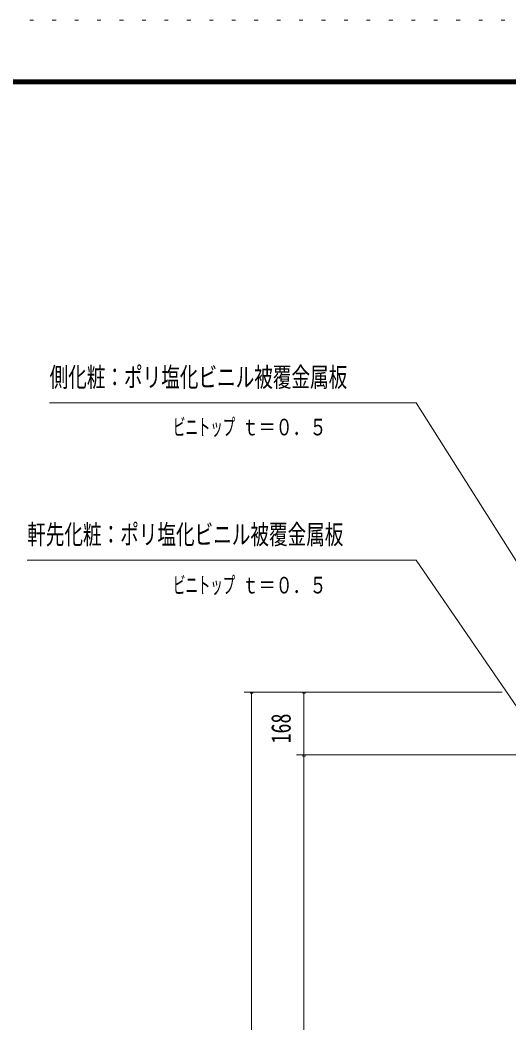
# Model space of a CAD drawing. Units: millimetres, scale not verified. Extents: x -30294 to 30299, y -14700 to 14700.
# Drawn here: x 8577 to 13152, y 5329 to 14700 of the extents above; entities that cross this region are included whole.
import ezdxf
from ezdxf.enums import TextEntityAlignment as Align

# ---------------------------------------------------------------- set-up
doc = ezdxf.new("R2010")
doc.units = ezdxf.units.MM
doc.header["$LTSCALE"] = 70
doc.linetypes.add('USER4', pattern=[3, 0.5, -2.5])
for name, color, linetype, lineweight in [('0-A_2-5DIM', 3, 'Continuous', 18), ('0-C_F-F', 5, 'Continuous', 18), ('0-D_F-E_J_ADD', 5, 'USER4', 18)]:
    doc.layers.add(name, color=color, linetype=linetype, lineweight=lineweight)
doc.styles.add('ＭＳ ゴシック', font='')
doc.styles.get('ＭＳ ゴシック').set_extended_font_data('MS Gothic')

msp = doc.modelspace()

# ---------------------------------------------------------------- linework, layer by layer
at = {"layer": '0-A_2-5DIM'}
for p, q in [((10673.73, 8420.91), (13088.7, 8420.91)), ((10757.73, 8420.91), (10729.73, 8420.91)), ((10743.74, -1330.09), (10743.74, 8420.91)), ((11247.73, 8420.91), (11219.73, 8420.91)), ((11233.73, 8420.91), (11233.73, -742.09)), ((13519.23, 7832.9), (11163.74, 7832.9)), ((11247.73, 7832.9), (11219.73, 7832.9))]:
    msp.add_line(p, q, dxfattribs=at)
for points in [[(14148.57, 8180.46), (12283.76, 11122.9), (8853.76, 11122.9)], [(8643.76, 9652.9), (12283.76, 9652.9), (13230.21, 8274.56)]]:
    msp.add_lwpolyline(points, dxfattribs=at)
for centre in [(10743.73, 8420.91), (11233.73, 8420.91), (11233.73, 7832.9)]:
    msp.add_arc(centre, 14, 180, 0, dxfattribs=at)
at = {"layer": '0-C_F-F'}
for points in [[(29598.87, -14000), (-10581.13, -14000), (-10581.13, 14140), (29598.87, 14140)], [(29595.37, -13996.5), (-10577.63, -13996.5), (-10577.63, 14136.5), (29595.37, 14136.5)], [(29591.87, -13993), (29591.87, 14133), (-10574.13, 14133), (-10574.13, -13993)], [(29588.37, -13989.5), (-10570.63, -13989.5), (-10570.63, 14129.5), (29588.37, 14129.5)], [(29584.87, -13986), (29584.87, 14126), (-10567.13, 14126), (-10567.13, -13986)], [(29581.37, -13982.5), (-10563.63, -13982.5), (-10563.63, 14122.5), (29581.37, 14122.5)], [(29577.87, -13979), (29577.87, 14119), (-10560.13, 14119), (-10560.13, -13979)], [(29574.37, -13975.5), (-10556.63, -13975.5), (-10556.63, 14115.5), (29574.37, 14115.5)], [(29570.87, -13972), (-10553.13, -13972), (-10553.13, 14112), (29570.87, 14112)], [(29567.37, -13968.5), (-10549.63, -13968.5), (-10549.63, 14108.5), (29567.37, 14108.5)], [(29563.87, -13965), (29563.87, 14105), (-10546.13, 14105), (-10546.13, -13965)]]:
    msp.add_lwpolyline(points, close=True, dxfattribs=at)
at = {"layer": '0-D_F-E_J_ADD'}
msp.add_lwpolyline([(30298.87, -14700), (-11281.13, -14700), (-11281.13, 14700), (30298.87, 14700)], close=True, dxfattribs=at)

# ---------------------------------------------------------------- texts
at = {"layer": '0-A_2-5DIM', "color": 7, "style": 'ＭＳ ゴシック'}
for s, height, width, p in [('側化粧：ポリ塩化ビニル被覆金属板', 182.3, 0.7, (8853.76, 11217.77)), ('ビニトップ ', 155, 0.55, (10008.76, 10772.9)), ('ｔ＝０．５', 155, 0.75, (10651.75, 10772.9)), ('軒先化粧：ポリ塩化ビニル被覆金属板', 182.3, 0.7, (8643.76, 9747.77)), ('ビニトップ ', 155, 0.55, (10008.76, 9295.9)), ('ｔ＝０．５', 155, 0.75, (10651.74, 9295.9))]:
    msp.add_text(s, height=height, dxfattribs=dict(at, width=width)).set_placement(p, align=Align.BOTTOM_LEFT)
at = {"layer": '0-A_2-5DIM', "color": 7, "style": 'ＭＳ ゴシック', "width": 0.75}
msp.add_text('168', height=182.3, rotation=90, dxfattribs=at).set_placement((11163.74, 7940.9), align=Align.BOTTOM_LEFT)

doc.saveas('drawing.dxf')
